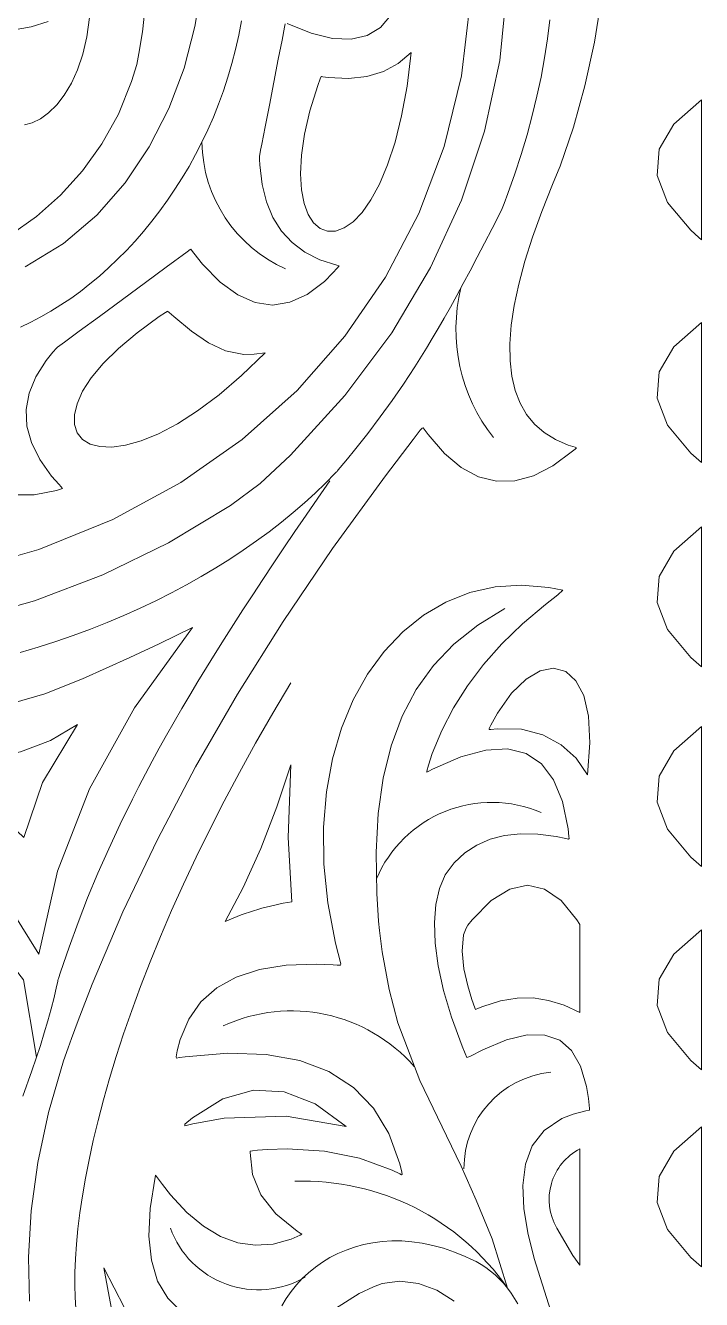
# Model space of a CAD drawing. Header units: inches. Extents: x 249 to 1192, y -18 to 440.
# Drawn here: x 614.566 to 614.866, y 261.183 to 261.748 of the extents above; entities that cross this region are included whole.
import ezdxf

# ---------------------------------------------------------------- set-up
doc = ezdxf.new("R2010")
doc.units = ezdxf.units.IN
doc.header["$MEASUREMENT"] = 0
doc.layers.add('KACA', color=141, linetype='Continuous', lineweight=30)
doc.layers.add('KOLOM', color=5, linetype='Continuous')

# ---------------------------------------------------------------- blocks, each defined once
blk = doc.blocks.new('GORGA')
at = {"lineweight": 9}
for points in [[(366.93921, 150.59254), (366.93037, 150.59252), (366.9205, 150.5945), (366.91787, 150.5953), (366.91936, 150.59711), (366.92264, 150.60085), (366.92795, 150.60829), (366.93161, 150.6157), (366.93361, 150.62307), (366.93396, 150.6304), (366.93265, 150.63769), (366.92968, 150.64495), (366.92505, 150.65217), (366.92212, 150.65577), (366.9205, 150.65756), (366.92006, 150.65799), (366.91903, 150.65875), (366.91697, 150.66027), (366.91404, 150.66243), (366.91037, 150.66513), (366.90141, 150.67173), (366.88096, 150.68678), (366.87176, 150.69355), (366.86792, 150.69637), (366.86478, 150.69869), (366.86248, 150.70038), (366.86116, 150.70135), (366.86091, 150.70154), (366.86057, 150.70111), (366.85959, 150.6998), (366.85567, 150.69494), (366.84787, 150.68695), (366.84009, 150.68125), (366.83234, 150.67785), (366.82462, 150.67676), (366.81693, 150.67796), (366.80927, 150.68146), (366.80163, 150.68726), (366.79783, 150.69102), (366.79593, 150.69311), (366.79511, 150.69416), (366.79612, 150.6944), (366.80365, 150.69684), (366.81025, 150.70018), (366.81592, 150.70442), (366.82066, 150.70954), (366.82447, 150.71556), (366.82734, 150.72247), (366.82928, 150.73028), (366.83029, 150.73898), (366.8304, 150.74129), (366.83043, 150.74247), (366.83043, 150.74273), (366.83027, 150.74354), (366.82991, 150.74541), (366.82937, 150.74818), (366.82788, 150.75586), (366.82601, 150.76545), (366.82206, 150.78578), (366.82042, 150.79423), (366.81929, 150.8), (366.819, 150.80153)], [(366.81816, 150.80162), (366.80751, 150.79735), (366.79804, 150.79504), (366.78976, 150.7947), (366.78266, 150.79632), (366.77675, 150.79989), (366.77202, 150.80544)], [(366.70123, 150.23085), (366.7086, 150.25382), (366.71137, 150.26513), (366.71314, 150.27601), (366.71359, 150.28623), (366.71243, 150.29556), (366.70935, 150.30376), (366.70404, 150.31061), (366.69622, 150.31586), (366.69126, 150.31782), (366.68556, 150.3193), (366.68402, 150.31959), (366.68396, 150.32032), (366.68409, 150.32182), (366.68439, 150.32472), (366.68525, 150.3301), (366.68794, 150.33916), (366.69192, 150.34599), (366.69721, 150.35056), (366.70379, 150.35289), (366.71167, 150.35296), (366.72085, 150.3508), (366.73133, 150.34638), (366.73706, 150.34333), (366.73839, 150.34299), (366.7391, 150.34469), (366.74046, 150.34802), (366.74517, 150.36082), (366.74872, 150.37272), (366.75115, 150.38368), (366.7525, 150.3937), (366.75283, 150.40276), (366.75217, 150.41084), (366.75057, 150.41792), (366.74806, 150.42398), (366.74404, 150.42927), (366.73931, 150.43368), (366.73401, 150.43718), (366.72812, 150.43977), (366.72165, 150.44144), (366.7146, 150.44221), (366.70697, 150.44206), (366.69877, 150.441), (366.69444, 150.44013), (366.69334, 150.43987), (366.693, 150.44008), (366.69308, 150.44096), (366.69348, 150.44439), (366.69598, 150.45652), (366.69991, 150.46613), (366.70528, 150.47322), (366.71209, 150.47778), (366.72033, 150.47983), (366.73001, 150.47935), (366.74112, 150.47635), (366.75367, 150.47083), (366.75534, 150.46996), (366.75618, 150.46951), (366.75621, 150.46995), (366.75544, 150.47259), (366.75372, 150.47782), (366.74953, 150.48807), (366.74435, 150.49805), (366.73817, 150.50776), (366.731, 150.51721), (366.72283, 150.52638), (366.71367, 150.53529), (366.70352, 150.54393), (366.69807, 150.54814), (366.69585, 150.55019), (366.70203, 150.55144), (366.71414, 150.5525), (366.72584, 150.55172), (366.73704, 150.54917), (366.74766, 150.54496), (366.7576, 150.53914), (366.76678, 150.53182), (366.7751, 150.52306), (366.78248, 150.51296), (366.78882, 150.5016), (366.79404, 150.48906), (366.79804, 150.47541), (366.80075, 150.46075), (366.80206, 150.44516), (366.80189, 150.42872), (366.80014, 150.4115), (366.79674, 150.39361), (366.79439, 150.38443), (366.79444, 150.38383), (366.79492, 150.38387), (366.79588, 150.38394), (366.79778, 150.38407), (366.80513, 150.38436), (366.81861, 150.38387), (366.83048, 150.38195), (366.84074, 150.37861), (366.84938, 150.37383), (366.8564, 150.36763), (366.86181, 150.35999), (366.8656, 150.35093), (366.8669, 150.34587), (366.86739, 150.3432), (366.86722, 150.34269), (366.86595, 150.34288), (366.86344, 150.34323), (366.84445, 150.34481), (366.82748, 150.34425), (366.81254, 150.34154), (366.79963, 150.33668), (366.78874, 150.32967), (366.77987, 150.32051), (366.77303, 150.30921), (366.76821, 150.29576), (366.76732, 150.29206), (366.76712, 150.29111), (366.76733, 150.29094), (366.76818, 150.29137), (366.77161, 150.29301), (366.78601, 150.29825), (366.8015, 150.30139), (366.81808, 150.30243), (366.82679, 150.30216), (366.83124, 150.30182), (366.83349, 150.30161), (366.83455, 150.30146), (366.83458, 150.30082), (366.83357, 150.29105), (366.82975, 150.28197), (366.82313, 150.27359), (366.81372, 150.26591), (366.81235, 150.265), (366.81165, 150.26455), (366.81232, 150.26406), (366.81639, 150.26234), (366.82442, 150.26015), (366.83232, 150.25963), (366.84009, 150.26077), (366.84774, 150.26358), (366.85525, 150.26805), (366.86263, 150.2742), (366.86988, 150.282), (366.87346, 150.28653), (366.87523, 150.28896), (366.87612, 150.2902), (366.87654, 150.29074), (366.87674, 150.28982), (366.87895, 150.27599), (366.8795, 150.26371), (366.87838, 150.25297), (366.8756, 150.24378), (366.87114, 150.23615), (366.86502, 150.23006)], [(366.7967, 150.23162), (366.78613, 150.2383), (366.77984, 150.24122), (366.77599, 150.24262), (366.76813, 150.24367), (366.7599, 150.24266), (366.75173, 150.23969), (366.74404, 150.23481)], [(366.9324, 150.23478), (366.93296, 150.25436), (366.93176, 150.27492), (366.92878, 150.29635), (366.92397, 150.31854), (366.91731, 150.3414), (366.91536, 150.34721), (366.91387, 150.35134), (366.91092, 150.35937), (366.90469, 150.37542), (366.89101, 150.40756), (366.8757, 150.43972), (366.85875, 150.47192), (366.84016, 150.50414), (366.81993, 150.53639), (366.79807, 150.56867), (366.77457, 150.60097), (366.76221, 150.61714), (366.75905, 150.62118), (366.75826, 150.62219), (366.75785, 150.62232), (366.75741, 150.62169), (366.75563, 150.61927), (366.74838, 150.61091), (366.74091, 150.60467), (366.73321, 150.60056), (366.7253, 150.59858), (366.71717, 150.59873), (366.70882, 150.601), (366.70025, 150.60539), (366.69146, 150.61191), (366.69035, 150.61288), (366.68979, 150.61337), (366.69032, 150.61365), (366.69341, 150.61463), (366.69909, 150.61707), (366.70406, 150.62015), (366.70834, 150.62387), (366.71192, 150.62822), (366.71479, 150.63322), (366.71698, 150.63885), (366.71846, 150.64512), (366.71924, 150.65203), (366.71933, 150.65958), (366.71872, 150.66777), (366.71741, 150.67659), (366.7154, 150.68606), (366.7127, 150.69616), (366.70929, 150.7069), (366.70519, 150.71828), (366.70039, 150.73029), (366.69785, 150.73626), (366.69704, 150.73834), (366.69106, 150.75562), (366.68598, 150.77398), (366.6818, 150.79343), (366.67852, 150.81397)], [(366.93921, 150.59254), (366.93037, 150.59252), (366.9205, 150.5945), (366.91787, 150.5953), (366.91936, 150.59711), (366.92264, 150.60085), (366.92795, 150.60829), (366.93161, 150.6157), (366.93361, 150.62307), (366.93396, 150.6304), (366.93265, 150.63769), (366.92968, 150.64495), (366.92505, 150.65217), (366.92212, 150.65577), (366.9205, 150.65756), (366.92006, 150.65799), (366.91903, 150.65875), (366.91697, 150.66027), (366.91404, 150.66243), (366.91037, 150.66513), (366.90141, 150.67173), (366.88096, 150.68678), (366.87176, 150.69355), (366.86792, 150.69637), (366.86478, 150.69869), (366.86248, 150.70038), (366.86116, 150.70135), (366.86091, 150.70154), (366.86057, 150.70111), (366.85959, 150.6998), (366.85567, 150.69494), (366.84787, 150.68695), (366.84009, 150.68125), (366.83234, 150.67785), (366.82462, 150.67676), (366.81693, 150.67796), (366.80927, 150.68146), (366.80163, 150.68726), (366.79783, 150.69102), (366.79593, 150.69311), (366.79511, 150.69416), (366.79612, 150.6944), (366.80365, 150.69684), (366.81025, 150.70018), (366.81592, 150.70442), (366.82066, 150.70954), (366.82447, 150.71556), (366.82734, 150.72247), (366.82928, 150.73028), (366.83029, 150.73898), (366.8304, 150.74129), (366.83043, 150.74247), (366.83043, 150.74273), (366.83027, 150.74354), (366.82991, 150.74541), (366.82937, 150.74818), (366.82788, 150.75586), (366.82601, 150.76545), (366.82206, 150.78578), (366.82042, 150.79423), (366.81929, 150.8), (366.819, 150.80153)], [(366.81816, 150.80162), (366.80751, 150.79735), (366.79804, 150.79504), (366.78976, 150.7947), (366.78266, 150.79632), (366.77675, 150.79989), (366.77202, 150.80544)], [(366.70123, 150.23085), (366.7086, 150.25382), (366.71137, 150.26513), (366.71314, 150.27601), (366.71359, 150.28623), (366.71243, 150.29556), (366.70935, 150.30376), (366.70404, 150.31061), (366.69622, 150.31586), (366.69126, 150.31782), (366.68556, 150.3193), (366.68402, 150.31959), (366.68396, 150.32032), (366.68409, 150.32182), (366.68439, 150.32472), (366.68525, 150.3301), (366.68794, 150.33916), (366.69192, 150.34599), (366.69721, 150.35056), (366.70379, 150.35289), (366.71167, 150.35296), (366.72085, 150.3508), (366.73133, 150.34638), (366.73706, 150.34333), (366.73839, 150.34299), (366.7391, 150.34469), (366.74046, 150.34802), (366.74517, 150.36082), (366.74872, 150.37272), (366.75115, 150.38368), (366.7525, 150.3937), (366.75283, 150.40276), (366.75217, 150.41084), (366.75057, 150.41792), (366.74806, 150.42398), (366.74404, 150.42927), (366.73931, 150.43368), (366.73401, 150.43718), (366.72812, 150.43977), (366.72165, 150.44144), (366.7146, 150.44221), (366.70697, 150.44206), (366.69877, 150.441), (366.69444, 150.44013), (366.69334, 150.43987), (366.693, 150.44008), (366.69308, 150.44096), (366.69348, 150.44439), (366.69598, 150.45652), (366.69991, 150.46613), (366.70528, 150.47322), (366.71209, 150.47778), (366.72033, 150.47983), (366.73001, 150.47935), (366.74112, 150.47635), (366.75367, 150.47083), (366.75534, 150.46996), (366.75618, 150.46951), (366.75621, 150.46995), (366.75544, 150.47259), (366.75372, 150.47782), (366.74953, 150.48807), (366.74435, 150.49805), (366.73817, 150.50776), (366.731, 150.51721), (366.72283, 150.52638), (366.71367, 150.53529), (366.70352, 150.54393), (366.69807, 150.54814), (366.69585, 150.55019), (366.70203, 150.55144), (366.71414, 150.5525), (366.72584, 150.55172), (366.73704, 150.54917), (366.74766, 150.54496), (366.7576, 150.53914), (366.76678, 150.53182), (366.7751, 150.52306), (366.78248, 150.51296), (366.78882, 150.5016), (366.79404, 150.48906), (366.79804, 150.47541), (366.80075, 150.46075), (366.80206, 150.44516), (366.80189, 150.42872), (366.80014, 150.4115), (366.79674, 150.39361), (366.79439, 150.38443), (366.79444, 150.38383), (366.79492, 150.38387), (366.79588, 150.38394), (366.79778, 150.38407), (366.80513, 150.38436), (366.81861, 150.38387), (366.83048, 150.38195), (366.84074, 150.37861), (366.84938, 150.37383), (366.8564, 150.36763), (366.86181, 150.35999), (366.8656, 150.35093), (366.8669, 150.34587), (366.86739, 150.3432), (366.86722, 150.34269), (366.86595, 150.34288), (366.86344, 150.34323), (366.84445, 150.34481), (366.82748, 150.34425), (366.81254, 150.34154), (366.79963, 150.33668), (366.78874, 150.32967), (366.77987, 150.32051), (366.77303, 150.30921), (366.76821, 150.29576), (366.76732, 150.29206), (366.76712, 150.29111), (366.76733, 150.29094), (366.76818, 150.29137), (366.77161, 150.29301), (366.78601, 150.29825), (366.8015, 150.30139), (366.81808, 150.30243), (366.82679, 150.30216), (366.83124, 150.30182), (366.83349, 150.30161), (366.83455, 150.30146), (366.83458, 150.30082), (366.83357, 150.29105), (366.82975, 150.28197), (366.82313, 150.27359), (366.81372, 150.26591), (366.81235, 150.265), (366.81165, 150.26455), (366.81232, 150.26406), (366.81639, 150.26234), (366.82442, 150.26015), (366.83232, 150.25963), (366.84009, 150.26077), (366.84774, 150.26358), (366.85525, 150.26805), (366.86263, 150.2742), (366.86988, 150.282), (366.87346, 150.28653), (366.87523, 150.28896), (366.87612, 150.2902), (366.87654, 150.29074), (366.87674, 150.28982), (366.87895, 150.27599), (366.8795, 150.26371), (366.87838, 150.25297), (366.8756, 150.24378), (366.87114, 150.23615), (366.86502, 150.23006)], [(366.7967, 150.23162), (366.78613, 150.2383), (366.77984, 150.24122), (366.77599, 150.24262), (366.76813, 150.24367), (366.7599, 150.24266), (366.75173, 150.23969), (366.74404, 150.23481)], [(366.9324, 150.23478), (366.93296, 150.25436), (366.93176, 150.27492), (366.92878, 150.29635), (366.92397, 150.31854), (366.91731, 150.3414), (366.91536, 150.34721), (366.91387, 150.35134), (366.91092, 150.35937), (366.90469, 150.37542), (366.89101, 150.40756), (366.8757, 150.43972), (366.85875, 150.47192), (366.84016, 150.50414), (366.81993, 150.53639), (366.79807, 150.56867), (366.77457, 150.60097), (366.76221, 150.61714), (366.75905, 150.62118), (366.75826, 150.62219), (366.75785, 150.62232), (366.75741, 150.62169), (366.75563, 150.61927), (366.74838, 150.61091), (366.74091, 150.60467), (366.73321, 150.60056), (366.7253, 150.59858), (366.71717, 150.59873), (366.70882, 150.601), (366.70025, 150.60539), (366.69146, 150.61191), (366.69035, 150.61288), (366.68979, 150.61337), (366.69032, 150.61365), (366.69341, 150.61463), (366.69909, 150.61707), (366.70406, 150.62015), (366.70834, 150.62387), (366.71192, 150.62822), (366.71479, 150.63322), (366.71698, 150.63885), (366.71846, 150.64512), (366.71924, 150.65203), (366.71933, 150.65958), (366.71872, 150.66777), (366.71741, 150.67659), (366.7154, 150.68606), (366.7127, 150.69616), (366.70929, 150.7069), (366.70519, 150.71828), (366.70039, 150.73029), (366.69785, 150.73626), (366.69704, 150.73834), (366.69106, 150.75562), (366.68598, 150.77398), (366.6818, 150.79343), (366.67852, 150.81397)], [(366.70159, 150.80328), (366.70263, 150.79485), (366.70393, 150.78638), (366.70548, 150.77789), (366.70729, 150.76937), (366.70936, 150.7608), (366.71168, 150.75221), (366.71426, 150.74357), (366.7171, 150.73489), (366.7202, 150.72616), (366.72185, 150.72178), (366.7227, 150.71959), (366.7236, 150.71772), (366.72715, 150.71077), (366.73055, 150.70418), (366.73382, 150.69793), (366.73695, 150.69199), (366.73997, 150.68634), (366.74289, 150.68097), (366.74572, 150.67585), (366.74847, 150.67097), (366.75115, 150.66631), (366.75377, 150.66183), (366.75636, 150.65754), (366.76144, 150.64939), (366.76649, 150.64171), (366.77161, 150.63433), (366.77688, 150.62709), (366.78241, 150.61983), (366.78829, 150.6124), (366.79139, 150.60857), (366.79461, 150.60463), (366.79544, 150.60363), (366.79585, 150.60313), (366.79599, 150.60297), (366.79625, 150.60269), (366.79678, 150.60214), (366.80111, 150.59771), (366.80568, 150.59331), (366.81048, 150.58896), (366.81549, 150.58465), (366.82072, 150.5804), (366.82615, 150.57621), (366.83179, 150.57208), (366.83762, 150.56802), (366.84364, 150.56405), (366.84984, 150.56016), (366.85623, 150.55636), (366.86278, 150.55267), (366.86951, 150.54907), (366.87639, 150.54559), (366.88343, 150.54223), (366.89062, 150.539), (366.89796, 150.53589), (366.90543, 150.53292), (366.91304, 150.5301), (366.92077, 150.52743), (366.92862, 150.52492), (366.93659, 150.52257)], [(366.83834, 150.80282), (366.83958, 150.79642), (366.84101, 150.79011), (366.84264, 150.78391), (366.84444, 150.77781), (366.84642, 150.77181), (366.84857, 150.76592), (366.85089, 150.76015), (366.85336, 150.75449), (366.85599, 150.74895), (366.85877, 150.74354), (366.86168, 150.73826), (366.86473, 150.73311), (366.86792, 150.72809), (366.87123, 150.72321), (366.87465, 150.71847), (366.87819, 150.71388), (366.88184, 150.70944), (366.88559, 150.70515), (366.88943, 150.70101), (366.89337, 150.69704), (366.89739, 150.69323), (366.90148, 150.68959), (366.90565, 150.68612), (366.90989, 150.68282), (366.91419, 150.6797), (366.91855, 150.67677), (366.92295, 150.67401), (366.9274, 150.67145), (366.93189, 150.66908), (366.93641, 150.66691)], [(366.70159, 150.80328), (366.70263, 150.79485), (366.70393, 150.78638), (366.70548, 150.77789), (366.70729, 150.76937), (366.70936, 150.7608), (366.71168, 150.75221), (366.71426, 150.74357), (366.7171, 150.73489), (366.7202, 150.72616), (366.72185, 150.72178), (366.7227, 150.71959), (366.7236, 150.71772), (366.72715, 150.71077), (366.73055, 150.70418), (366.73382, 150.69793), (366.73695, 150.69199), (366.73997, 150.68634), (366.74289, 150.68097), (366.74572, 150.67585), (366.74847, 150.67097), (366.75115, 150.66631), (366.75377, 150.66183), (366.75636, 150.65754), (366.76144, 150.64939), (366.76649, 150.64171), (366.77161, 150.63433), (366.77688, 150.62709), (366.78241, 150.61983), (366.78829, 150.6124), (366.79139, 150.60857), (366.79461, 150.60463), (366.79544, 150.60363), (366.79585, 150.60313), (366.79599, 150.60297), (366.79625, 150.60269), (366.79678, 150.60214), (366.80111, 150.59771), (366.80568, 150.59331), (366.81048, 150.58896), (366.81549, 150.58465), (366.82072, 150.5804), (366.82615, 150.57621), (366.83179, 150.57208), (366.83762, 150.56802), (366.84364, 150.56405), (366.84984, 150.56016), (366.85623, 150.55636), (366.86278, 150.55267), (366.86951, 150.54907), (366.87639, 150.54559), (366.88343, 150.54223), (366.89062, 150.539), (366.89796, 150.53589), (366.90543, 150.53292), (366.91304, 150.5301), (366.92077, 150.52743), (366.92862, 150.52492), (366.93659, 150.52257)], [(366.83834, 150.80282), (366.83958, 150.79642), (366.84101, 150.79011), (366.84264, 150.78391), (366.84444, 150.77781), (366.84642, 150.77181), (366.84857, 150.76592), (366.85089, 150.76015), (366.85336, 150.75449), (366.85599, 150.74895), (366.85877, 150.74354), (366.86168, 150.73826), (366.86473, 150.73311), (366.86792, 150.72809), (366.87123, 150.72321), (366.87465, 150.71847), (366.87819, 150.71388), (366.88184, 150.70944), (366.88559, 150.70515), (366.88943, 150.70101), (366.89337, 150.69704), (366.89739, 150.69323), (366.90148, 150.68959), (366.90565, 150.68612), (366.90989, 150.68282), (366.91419, 150.6797), (366.91855, 150.67677), (366.92295, 150.67401), (366.9274, 150.67145), (366.93189, 150.66908), (366.93641, 150.66691)], [(366.72062, 150.81694), (366.72381, 150.78523), (366.73053, 150.75394), (366.74077, 150.72326), (366.75451, 150.69337), (366.77176, 150.66444), (366.79248, 150.63667), (366.81669, 150.61022), (366.83009, 150.59756), (366.84335, 150.58782), (366.87085, 150.57119), (366.89992, 150.55702), (366.93025, 150.54551), (366.96152, 150.53685)], [(366.85606, 150.81895), (366.85907, 150.80032), (366.86391, 150.78187), (366.87064, 150.76394), (366.87931, 150.74686), (366.88996, 150.73096), (366.90266, 150.71658), (366.91745, 150.70406), (366.9344, 150.69372)], [(366.94109, 150.7077), (366.92942, 150.71599), (366.91865, 150.7255), (366.90891, 150.73622), (366.90033, 150.74819), (366.89304, 150.7614), (366.88718, 150.77589), (366.88486, 150.78348), (366.8839, 150.78829), (366.88226, 150.79791), (366.88019, 150.8171)], [(366.96362, 150.55824), (366.92826, 150.5683), (366.89546, 150.58161), (366.86536, 150.59795), (366.83807, 150.6171), (366.81373, 150.63883), (366.79248, 150.66292), (366.77443, 150.68915), (366.75972, 150.7173), (366.74847, 150.74713), (366.74082, 150.77844), (366.73689, 150.81099)], [(366.72062, 150.81694), (366.72381, 150.78523), (366.73053, 150.75394), (366.74077, 150.72326), (366.75451, 150.69337), (366.77176, 150.66444), (366.79248, 150.63667), (366.81669, 150.61022), (366.83009, 150.59756), (366.84335, 150.58782), (366.87085, 150.57119), (366.89992, 150.55702), (366.93025, 150.54551), (366.96152, 150.53685)], [(366.85606, 150.81895), (366.85907, 150.80032), (366.86391, 150.78187), (366.87064, 150.76394), (366.87931, 150.74686), (366.88996, 150.73096), (366.90266, 150.71658), (366.91745, 150.70406), (366.9344, 150.69372)], [(366.94109, 150.7077), (366.92942, 150.71599), (366.91865, 150.7255), (366.90891, 150.73622), (366.90033, 150.74819), (366.89304, 150.7614), (366.88718, 150.77589), (366.88486, 150.78348), (366.8839, 150.78829), (366.88226, 150.79791), (366.88019, 150.8171)], [(366.96362, 150.55824), (366.92826, 150.5683), (366.89546, 150.58161), (366.86536, 150.59795), (366.83807, 150.6171), (366.81373, 150.63883), (366.79248, 150.66292), (366.77443, 150.68915), (366.75972, 150.7173), (366.74847, 150.74713), (366.74082, 150.77844), (366.73689, 150.81099)], [(366.90587, 150.80425), (366.90702, 150.79572), (366.90881, 150.78802), (366.91113, 150.78115), (366.9139, 150.77511), (366.91702, 150.76991), (366.92041, 150.76555), (366.92397, 150.76204), (366.92761, 150.75938), (366.93123, 150.75757), (366.93475, 150.75663)], [(366.93996, 150.79869), (366.9317, 150.80023), (366.92412, 150.8025)], [(366.90587, 150.80425), (366.90702, 150.79572), (366.90881, 150.78802), (366.91113, 150.78115), (366.9139, 150.77511), (366.91702, 150.76991), (366.92041, 150.76555), (366.92397, 150.76204), (366.92761, 150.75938), (366.93123, 150.75757), (366.93475, 150.75663)], [(366.93996, 150.79869), (366.9317, 150.80023), (366.92412, 150.8025)], [(366.79916, 150.59873), (366.80447, 150.59108), (366.80964, 150.58359), (366.81466, 150.57625), (366.81955, 150.56905), (366.8243, 150.56199), (366.82891, 150.55506), (366.8334, 150.54825), (366.83775, 150.54157), (366.84199, 150.535), (366.84609, 150.52855), (366.85008, 150.52219), (366.85395, 150.51594), (366.85771, 150.50977), (366.86135, 150.5037), (366.86489, 150.4977), (366.86832, 150.49179), (366.87164, 150.48594), (366.87486, 150.48016), (366.87799, 150.47443), (366.88102, 150.46876), (366.88396, 150.46314), (366.8868, 150.45756), (366.89224, 150.44651), (366.89734, 150.43557), (366.90214, 150.42468), (366.90666, 150.4138), (366.91091, 150.4029), (366.91492, 150.39192), (366.91872, 150.38082), (366.91963, 150.37802), (366.91975, 150.37767), (366.91979, 150.3775), (366.91984, 150.37722), (366.91995, 150.37666), (366.92043, 150.37437), (366.92154, 150.36958), (366.92284, 150.36452), (366.92431, 150.35926), (366.92592, 150.35383), (366.92766, 150.34827), (366.93142, 150.33698), (366.93542, 150.32574)], [(366.71578, 150.23361), (366.71722, 150.23609), (366.71877, 150.23844), (366.72041, 150.24066), (366.72216, 150.24276), (366.72399, 150.24472), (366.7259, 150.24654), (366.7279, 150.24822), (366.72998, 150.24976), (366.73212, 150.25115), (366.73433, 150.25238), (366.73663, 150.25348), (366.73908, 150.25463), (366.74395, 150.25664), (366.74877, 150.25829), (366.75352, 150.2596), (366.75819, 150.26057), (366.76279, 150.26121), (366.76729, 150.26155), (366.7717, 150.26157), (366.776, 150.26131), (366.78019, 150.26076), (366.78425, 150.25994), (366.78819, 150.25886), (366.79199, 150.25753), (366.79564, 150.25595), (366.79913, 150.25415), (366.80247, 150.25214), (366.80563, 150.24991), (366.80861, 150.24749), (366.81141, 150.24488), (366.81401, 150.2421), (366.81641, 150.23915), (366.8186, 150.23605), (366.82057, 150.2328)], [(366.79916, 150.59873), (366.80447, 150.59108), (366.80964, 150.58359), (366.81466, 150.57625), (366.81955, 150.56905), (366.8243, 150.56199), (366.82891, 150.55506), (366.8334, 150.54825), (366.83775, 150.54157), (366.84199, 150.535), (366.84609, 150.52855), (366.85008, 150.52219), (366.85395, 150.51594), (366.85771, 150.50977), (366.86135, 150.5037), (366.86489, 150.4977), (366.86832, 150.49179), (366.87164, 150.48594), (366.87486, 150.48016), (366.87799, 150.47443), (366.88102, 150.46876), (366.88396, 150.46314), (366.8868, 150.45756), (366.89224, 150.44651), (366.89734, 150.43557), (366.90214, 150.42468), (366.90666, 150.4138), (366.91091, 150.4029), (366.91492, 150.39192), (366.91872, 150.38082), (366.91963, 150.37802), (366.91975, 150.37767), (366.91979, 150.3775), (366.91984, 150.37722), (366.91995, 150.37666), (366.92043, 150.37437), (366.92154, 150.36958), (366.92284, 150.36452), (366.92431, 150.35926), (366.92592, 150.35383), (366.92766, 150.34827), (366.93142, 150.33698), (366.93542, 150.32574)], [(366.71578, 150.23361), (366.71722, 150.23609), (366.71877, 150.23844), (366.72041, 150.24066), (366.72216, 150.24276), (366.72399, 150.24472), (366.7259, 150.24654), (366.7279, 150.24822), (366.72998, 150.24976), (366.73212, 150.25115), (366.73433, 150.25238), (366.73663, 150.25348), (366.73908, 150.25463), (366.74395, 150.25664), (366.74877, 150.25829), (366.75352, 150.2596), (366.75819, 150.26057), (366.76279, 150.26121), (366.76729, 150.26155), (366.7717, 150.26157), (366.776, 150.26131), (366.78019, 150.26076), (366.78425, 150.25994), (366.78819, 150.25886), (366.79199, 150.25753), (366.79564, 150.25595), (366.79913, 150.25415), (366.80247, 150.25214), (366.80563, 150.24991), (366.80861, 150.24749), (366.81141, 150.24488), (366.81401, 150.2421), (366.81641, 150.23915), (366.8186, 150.23605), (366.82057, 150.2328)], [(366.72041, 150.24066), (366.72722, 150.26243), (366.7342, 150.2797), (366.74098, 150.29475), (366.74749, 150.3082), (366.75934, 150.33277), (366.76905, 150.35834), (366.77288, 150.37305), (366.77593, 150.38985), (366.77712, 150.39924), (366.77754, 150.40337), (366.77775, 150.40587), (366.77838, 150.41564), (366.77871, 150.4341), (366.77777, 150.45116), (366.77554, 150.46686), (366.77199, 150.48123), (366.7671, 150.49433), (366.76084, 150.50619), (366.75319, 150.51685), (366.74411, 150.52637), (366.73358, 150.53477), (366.72157, 150.54211)], [(366.72041, 150.24066), (366.72722, 150.26243), (366.7342, 150.2797), (366.74098, 150.29475), (366.74749, 150.3082), (366.75934, 150.33277), (366.76905, 150.35834), (366.77288, 150.37305), (366.77593, 150.38985), (366.77712, 150.39924), (366.77754, 150.40337), (366.77775, 150.40587), (366.77838, 150.41564), (366.77871, 150.4341), (366.77777, 150.45116), (366.77554, 150.46686), (366.77199, 150.48123), (366.7671, 150.49433), (366.76084, 150.50619), (366.75319, 150.51685), (366.74411, 150.52637), (366.73358, 150.53477), (366.72157, 150.54211)], [(366.81653, 150.5091), (366.82454, 150.49565), (366.83213, 150.48242), (366.83932, 150.46942), (366.84611, 150.45666), (366.85251, 150.44414), (366.85853, 150.43187), (366.86417, 150.41986), (366.86945, 150.4081), (366.87438, 150.39661), (366.87896, 150.38539), (366.8832, 150.37444), (366.88712, 150.36378), (366.89071, 150.35341), (366.894, 150.34334), (366.89698, 150.33356), (366.89967, 150.3241), (366.90207, 150.31494), (366.9042, 150.30611), (366.90606, 150.2976), (366.90767, 150.28942), (366.90902, 150.28158), (366.91014, 150.27408), (366.91102, 150.26693), (366.91168, 150.26013), (366.91213, 150.25369), (366.91237, 150.24762), (366.91241, 150.24192), (366.91227, 150.2366), (366.91195, 150.23166)], [(366.81653, 150.5091), (366.82454, 150.49565), (366.83213, 150.48242), (366.83932, 150.46942), (366.84611, 150.45666), (366.85251, 150.44414), (366.85853, 150.43187), (366.86417, 150.41986), (366.86945, 150.4081), (366.87438, 150.39661), (366.87896, 150.38539), (366.8832, 150.37444), (366.88712, 150.36378), (366.89071, 150.35341), (366.894, 150.34334), (366.89698, 150.33356), (366.89967, 150.3241), (366.90207, 150.31494), (366.9042, 150.30611), (366.90606, 150.2976), (366.90767, 150.28942), (366.90902, 150.28158), (366.91014, 150.27408), (366.91102, 150.26693), (366.91168, 150.26013), (366.91213, 150.25369), (366.91237, 150.24762), (366.91241, 150.24192), (366.91227, 150.2366), (366.91195, 150.23166)], [(366.92935, 150.3431), (366.93517, 150.37743), (366.96402, 150.41446), (367.01248, 150.45738), (367.07716, 150.50942)], [(366.92935, 150.3431), (366.93517, 150.37743), (366.96402, 150.41446), (367.01248, 150.45738), (367.07716, 150.50942)]]:
    blk.add_lwpolyline(points, dxfattribs=at)
for points in [[(366.76306, 150.78878), (366.76491, 150.77391), (366.76733, 150.76068), (366.77024, 150.74904), (366.77354, 150.73898), (366.77714, 150.73044), (366.78096, 150.7234), (366.78491, 150.71783), (366.7889, 150.71368), (366.79285, 150.71093), (366.79666, 150.70954), (366.80025, 150.70947), (366.80352, 150.7107), (366.8064, 150.71318), (366.8088, 150.71688), (366.81062, 150.72177), (366.81177, 150.72782), (366.81218, 150.73498), (366.81175, 150.74323), (366.81039, 150.75252), (366.80802, 150.76283), (366.80455, 150.77413), (366.8035, 150.7771), (366.80322, 150.77785), (366.80308, 150.77809), (366.80293, 150.77807), (366.80233, 150.77798), (366.79996, 150.77766), (366.79098, 150.77721), (366.7828, 150.77809), (366.77542, 150.78032), (366.76884, 150.78388), (366.76306, 150.78878)], [(366.76306, 150.78878), (366.76491, 150.77391), (366.76733, 150.76068), (366.77024, 150.74904), (366.77354, 150.73898), (366.77714, 150.73044), (366.78096, 150.7234), (366.78491, 150.71783), (366.7889, 150.71368), (366.79285, 150.71093), (366.79666, 150.70954), (366.80025, 150.70947), (366.80352, 150.7107), (366.8064, 150.71318), (366.8088, 150.71688), (366.81062, 150.72177), (366.81177, 150.72782), (366.81218, 150.73498), (366.81175, 150.74323), (366.81039, 150.75252), (366.80802, 150.76283), (366.80455, 150.77413), (366.8035, 150.7771), (366.80322, 150.77785), (366.80308, 150.77809), (366.80293, 150.77807), (366.80233, 150.77798), (366.79996, 150.77766), (366.79098, 150.77721), (366.7828, 150.77809), (366.77542, 150.78032), (366.76884, 150.78388), (366.76306, 150.78878)], [(366.63427, 150.76779), (366.64649, 150.75703), (366.65306, 150.74586), (366.654, 150.73428), (366.6493, 150.72229), (366.63897, 150.70989), (366.6355, 150.70673), (366.63427, 150.70571), (366.63427, 150.70637), (366.63427, 150.71538), (366.63427, 150.74814), (366.63427, 150.76206), (366.63427, 150.76779)], [(366.63427, 150.76779), (366.64649, 150.75703), (366.65306, 150.74586), (366.654, 150.73428), (366.6493, 150.72229), (366.63897, 150.70989), (366.6355, 150.70673), (366.63427, 150.70571), (366.63427, 150.70637), (366.63427, 150.71538), (366.63427, 150.74814), (366.63427, 150.76206), (366.63427, 150.76779)], [(366.82795, 150.65555), (366.83837, 150.64544), (366.84837, 150.63686), (366.85788, 150.62975), (366.86684, 150.62404), (366.87519, 150.61965), (366.88286, 150.61651), (366.88981, 150.61456), (366.89595, 150.61372), (366.90123, 150.61392), (366.90559, 150.61509), (366.90896, 150.61715), (366.91129, 150.62005), (366.91251, 150.6237), (366.91256, 150.62803), (366.91137, 150.63298), (366.90889, 150.63847), (366.90505, 150.64444), (366.89979, 150.6508), (366.89305, 150.65749), (366.88476, 150.66445), (366.87487, 150.67159), (366.87214, 150.67339), (366.87144, 150.67384), (366.87116, 150.67396), (366.87103, 150.67384), (366.8705, 150.67339), (366.86842, 150.67163), (366.86058, 150.66519), (366.85311, 150.66003), (366.84552, 150.65647), (366.8373, 150.65487), (366.8328, 150.6549), (366.82795, 150.65555)], [(366.82795, 150.65555), (366.83837, 150.64544), (366.84837, 150.63686), (366.85788, 150.62975), (366.86684, 150.62404), (366.87519, 150.61965), (366.88286, 150.61651), (366.88981, 150.61456), (366.89595, 150.61372), (366.90123, 150.61392), (366.90559, 150.61509), (366.90896, 150.61715), (366.91129, 150.62005), (366.91251, 150.6237), (366.91256, 150.62803), (366.91137, 150.63298), (366.90889, 150.63847), (366.90505, 150.64444), (366.89979, 150.6508), (366.89305, 150.65749), (366.88476, 150.66445), (366.87487, 150.67159), (366.87214, 150.67339), (366.87144, 150.67384), (366.87116, 150.67396), (366.87103, 150.67384), (366.8705, 150.67339), (366.86842, 150.67163), (366.86058, 150.66519), (366.85311, 150.66003), (366.84552, 150.65647), (366.8373, 150.65487), (366.8328, 150.6549), (366.82795, 150.65555)], [(366.63427, 150.66898), (366.64649, 150.65822), (366.65306, 150.64705), (366.654, 150.63547), (366.6493, 150.62348), (366.63897, 150.61108), (366.6355, 150.60792), (366.63427, 150.6069), (366.63427, 150.60756), (366.63427, 150.61657), (366.63427, 150.64933), (366.63427, 150.66325), (366.63427, 150.66898)], [(366.63427, 150.66898), (366.64649, 150.65822), (366.65306, 150.64705), (366.654, 150.63547), (366.6493, 150.62348), (366.63897, 150.61108), (366.6355, 150.60792), (366.63427, 150.6069), (366.63427, 150.60756), (366.63427, 150.61657), (366.63427, 150.64933), (366.63427, 150.66325), (366.63427, 150.66898)], [(366.63427, 150.57832), (366.64649, 150.56756), (366.65306, 150.55639), (366.654, 150.54481), (366.6493, 150.53282), (366.63897, 150.52042), (366.6355, 150.51726), (366.63427, 150.51624), (366.63427, 150.5169), (366.63427, 150.52591), (366.63427, 150.55867), (366.63427, 150.57259), (366.63427, 150.57832)], [(366.63427, 150.57832), (366.64649, 150.56756), (366.65306, 150.55639), (366.654, 150.54481), (366.6493, 150.53282), (366.63897, 150.52042), (366.6355, 150.51726), (366.63427, 150.51624), (366.63427, 150.5169), (366.63427, 150.52591), (366.63427, 150.55867), (366.63427, 150.57259), (366.63427, 150.57832)], [(366.86007, 150.53363), (366.88586, 150.49807), (366.90584, 150.46207), (366.92002, 150.42563), (366.92839, 150.38875), (366.94775, 150.41973), (366.97121, 150.44721), (366.99878, 150.47118), (367.03046, 150.49165), (367.01329, 150.4928), (366.99844, 150.49375), (366.98558, 150.49458), (366.97441, 150.49537), (366.95591, 150.49721), (366.94048, 150.49994), (366.92565, 150.50426), (366.90894, 150.51086), (366.88791, 150.52042), (366.87499, 150.52652), (366.86007, 150.53363)], [(366.86007, 150.53363), (366.88586, 150.49807), (366.90584, 150.46207), (366.92002, 150.42563), (366.92839, 150.38875), (366.94775, 150.41973), (366.97121, 150.44721), (366.99878, 150.47118), (367.03046, 150.49165), (367.01329, 150.4928), (366.99844, 150.49375), (366.98558, 150.49458), (366.97441, 150.49537), (366.95591, 150.49721), (366.94048, 150.49994), (366.92565, 150.50426), (366.90894, 150.51086), (366.88791, 150.52042), (366.87499, 150.52652), (366.86007, 150.53363)], [(366.68493, 150.46834), (366.68376, 150.48259), (366.68438, 150.49431), (366.68655, 150.50347), (366.69002, 150.51007), (366.69455, 150.51411), (366.6999, 150.51559), (366.70584, 150.51449), (366.71213, 150.51081), (366.71852, 150.50455), (366.72478, 150.4957), (366.72778, 150.4903), (366.72851, 150.48885), (366.72851, 150.48839), (366.72779, 150.48849), (366.72494, 150.4888), (366.71422, 150.48853), (366.7047, 150.48605), (366.69655, 150.48166), (366.6899, 150.47566), (366.68493, 150.46834)], [(366.68493, 150.46834), (366.68376, 150.48259), (366.68438, 150.49431), (366.68655, 150.50347), (366.69002, 150.51007), (366.69455, 150.51411), (366.6999, 150.51559), (366.70584, 150.51449), (366.71213, 150.51081), (366.71852, 150.50455), (366.72478, 150.4957), (366.72778, 150.4903), (366.72851, 150.48885), (366.72851, 150.48839), (366.72779, 150.48849), (366.72494, 150.4888), (366.71422, 150.48853), (366.7047, 150.48605), (366.69655, 150.48166), (366.6899, 150.47566), (366.68493, 150.46834)], [(366.63427, 150.48971), (366.64649, 150.47895), (366.65306, 150.46778), (366.654, 150.4562), (366.6493, 150.44421), (366.63897, 150.43181), (366.6355, 150.42865), (366.63427, 150.42763), (366.63427, 150.42829), (366.63427, 150.4373), (366.63427, 150.47006), (366.63427, 150.48398), (366.63427, 150.48971)], [(366.63427, 150.48971), (366.64649, 150.47895), (366.65306, 150.46778), (366.654, 150.4562), (366.6493, 150.44421), (366.63897, 150.43181), (366.6355, 150.42865), (366.63427, 150.42763), (366.63427, 150.42829), (366.63427, 150.4373), (366.63427, 150.47006), (366.63427, 150.48398), (366.63427, 150.48971)], [(366.9112, 150.4906), (366.92667, 150.46497), (366.93495, 150.44054), (366.94721, 150.45208), (366.96561, 150.46911), (366.96756, 150.47467), (366.95131, 150.47561), (366.9365, 150.47858), (366.92313, 150.48358)], [(366.9112, 150.4906), (366.92667, 150.46497), (366.93495, 150.44054), (366.94721, 150.45208), (366.96561, 150.46911), (366.96756, 150.47467), (366.95131, 150.47561), (366.9365, 150.47858), (366.92313, 150.48358)], [(366.6882, 150.36297), (366.69524, 150.36612), (366.70214, 150.36826), (366.70905, 150.36934), (366.71611, 150.36931), (366.72346, 150.36809), (366.73126, 150.36563), (366.73329, 150.36481), (366.73454, 150.3643), (366.7348, 150.36496), (366.73614, 150.36869), (366.738, 150.37479), (366.7397, 150.38226), (366.74055, 150.3901), (366.73985, 150.39731), (366.7387, 150.40037), (366.7379, 150.4017), (366.73599, 150.40406), (366.72755, 150.41255), (366.71939, 150.41765), (366.71151, 150.41935), (366.70391, 150.41765), (366.6966, 150.41255), (366.68957, 150.40406), (366.6882, 150.40195), (366.6882, 150.40189), (366.6882, 150.40151), (366.6882, 150.39986), (366.6882, 150.39717), (366.6882, 150.38962), (366.6882, 150.37201), (366.6882, 150.36553), (366.6882, 150.36365), (366.6882, 150.36297)], [(366.6882, 150.36297), (366.69524, 150.36612), (366.70214, 150.36826), (366.70905, 150.36934), (366.71611, 150.36931), (366.72346, 150.36809), (366.73126, 150.36563), (366.73329, 150.36481), (366.73454, 150.3643), (366.7348, 150.36496), (366.73614, 150.36869), (366.738, 150.37479), (366.7397, 150.38226), (366.74055, 150.3901), (366.73985, 150.39731), (366.7387, 150.40037), (366.7379, 150.4017), (366.73599, 150.40406), (366.72755, 150.41255), (366.71939, 150.41765), (366.71151, 150.41935), (366.70391, 150.41765), (366.6966, 150.41255), (366.68957, 150.40406), (366.6882, 150.40195), (366.6882, 150.40189), (366.6882, 150.40151), (366.6882, 150.39986), (366.6882, 150.39717), (366.6882, 150.38962), (366.6882, 150.37201), (366.6882, 150.36553), (366.6882, 150.36365), (366.6882, 150.36297)], [(366.63427, 150.39957), (366.64649, 150.38881), (366.65306, 150.37764), (366.654, 150.36606), (366.6493, 150.35407), (366.63897, 150.34167), (366.6355, 150.33851), (366.63427, 150.3375), (366.63427, 150.33815), (366.63427, 150.34716), (366.63427, 150.37992), (366.63427, 150.39384), (366.63427, 150.39957)], [(366.63427, 150.39957), (366.64649, 150.38881), (366.65306, 150.37764), (366.654, 150.36606), (366.6493, 150.35407), (366.63897, 150.34167), (366.6355, 150.33851), (366.63427, 150.3375), (366.63427, 150.33815), (366.63427, 150.34716), (366.63427, 150.37992), (366.63427, 150.39384), (366.63427, 150.39957)], [(366.79198, 150.3124), (366.80575, 150.32235), (366.81946, 150.32771), (366.8331, 150.32847), (366.84668, 150.32465), (366.86019, 150.31623), (366.86355, 150.31341), (366.8635, 150.31269), (366.85998, 150.31351), (366.84602, 150.31596), (366.81864, 150.31685), (366.79198, 150.3124)], [(366.79198, 150.3124), (366.80575, 150.32235), (366.81946, 150.32771), (366.8331, 150.32847), (366.84668, 150.32465), (366.86019, 150.31623), (366.86355, 150.31341), (366.8635, 150.31269), (366.85998, 150.31351), (366.84602, 150.31596), (366.81864, 150.31685), (366.79198, 150.3124)], [(366.63427, 150.31215), (366.64649, 150.30138), (366.65306, 150.29021), (366.654, 150.27863), (366.6493, 150.26664), (366.63897, 150.25425), (366.6355, 150.25108), (366.63427, 150.25007), (366.63427, 150.25072), (366.63427, 150.25973), (366.63427, 150.29249), (366.63427, 150.30641), (366.63427, 150.31215)], [(366.63427, 150.31215), (366.64649, 150.30138), (366.65306, 150.29021), (366.654, 150.27863), (366.6493, 150.26664), (366.63897, 150.25425), (366.6355, 150.25108), (366.63427, 150.25007), (366.63427, 150.25072), (366.63427, 150.25973), (366.63427, 150.29249), (366.63427, 150.30641), (366.63427, 150.31215)], [(366.89945, 150.2497), (366.89623, 150.23223), (366.89161, 150.2164), (366.8856, 150.20221), (366.8782, 150.18967), (366.8694, 150.17877), (366.85921, 150.16952), (366.84762, 150.1619), (366.83465, 150.15594), (366.84573, 150.16646), (366.85408, 150.17945), (366.85969, 150.1949), (366.86257, 150.21282), (366.87189, 150.21344), (366.88114, 150.2198), (366.89033, 150.23189), (366.89945, 150.2497)], [(366.89945, 150.2497), (366.89623, 150.23223), (366.89161, 150.2164), (366.8856, 150.20221), (366.8782, 150.18967), (366.8694, 150.17877), (366.85921, 150.16952), (366.84762, 150.1619), (366.83465, 150.15594), (366.84573, 150.16646), (366.85408, 150.17945), (366.85969, 150.1949), (366.86257, 150.21282), (366.87189, 150.21344), (366.88114, 150.2198), (366.89033, 150.23189), (366.89945, 150.2497)]]:
    blk.add_lwpolyline(points, close=True, dxfattribs=at)
for points in [[(366.81884, 150.6928, 0.292535), (366.85597, 150.74899)], [(366.81884, 150.6928, 0.292535), (366.85597, 150.74899)], [(366.72665, 150.61795, 0.230422), (366.74102, 150.68441)], [(366.72665, 150.61795, 0.230422), (366.74102, 150.68441)], [(366.70546, 150.45163, -0.415251), (366.7785, 150.42223)], [(366.70546, 150.45163, -0.415251), (366.7785, 150.42223)], [(366.84647, 150.35701, 0.332052), (366.76172, 150.3389)], [(366.84647, 150.35701, 0.332052), (366.76172, 150.3389)], [(366.70116, 150.33639, -0.387485), (366.73967, 150.29358)], [(366.70116, 150.33639, -0.387485), (366.73967, 150.29358)], [(366.81476, 150.28801, 0.255173), (366.72041, 150.24066)], [(366.81476, 150.28801, 0.255173), (366.72041, 150.24066)], [(366.86995, 150.26724, -0.468955), (366.8101, 150.24556)], [(366.86995, 150.26724, -0.468955), (366.8101, 150.24556)]]:
    blk.add_lwpolyline(points, format="xyb", dxfattribs=at)
for points in [[(366.81655, 150.47275), (366.81776, 150.44047), (366.81604, 150.41201, -0.06848), (366.84571, 150.40324), (366.83765, 150.4184), (366.82982, 150.43573), (366.82265, 150.45419)], [(366.81655, 150.47275), (366.81776, 150.44047), (366.81604, 150.41201, -0.06848), (366.84571, 150.40324), (366.83765, 150.4184), (366.82982, 150.43573), (366.82265, 150.45419)], [(366.6882, 150.30239, -0.431109), (366.69846, 150.26723), (366.6914, 150.2551), (366.6882, 150.2508), (366.6882, 150.25134), (366.6882, 150.25883), (366.6882, 150.28605), (366.6882, 150.29762), (366.6882, 150.30239)], [(366.6882, 150.30239, -0.431109), (366.69846, 150.26723), (366.6914, 150.2551), (366.6882, 150.2508), (366.6882, 150.25134), (366.6882, 150.25883), (366.6882, 150.28605), (366.6882, 150.29762), (366.6882, 150.30239)]]:
    blk.add_lwpolyline(points, format="xyb", close=True, dxfattribs=at)
blk = doc.blocks.new('tampak depan')
at = {"layer": 'KACA', "xscale": -1}
blk.add_blockref('GORGA', (1067.19036, 185.776), dxfattribs=at)

msp = doc.modelspace()

# ---------------------------------------------------------------- block references
at = {"layer": 'KOLOM'}
msp.add_blockref('tampak depan', (-85.68993, -74.82902), dxfattribs=at)

doc.saveas('drawing.dxf')
